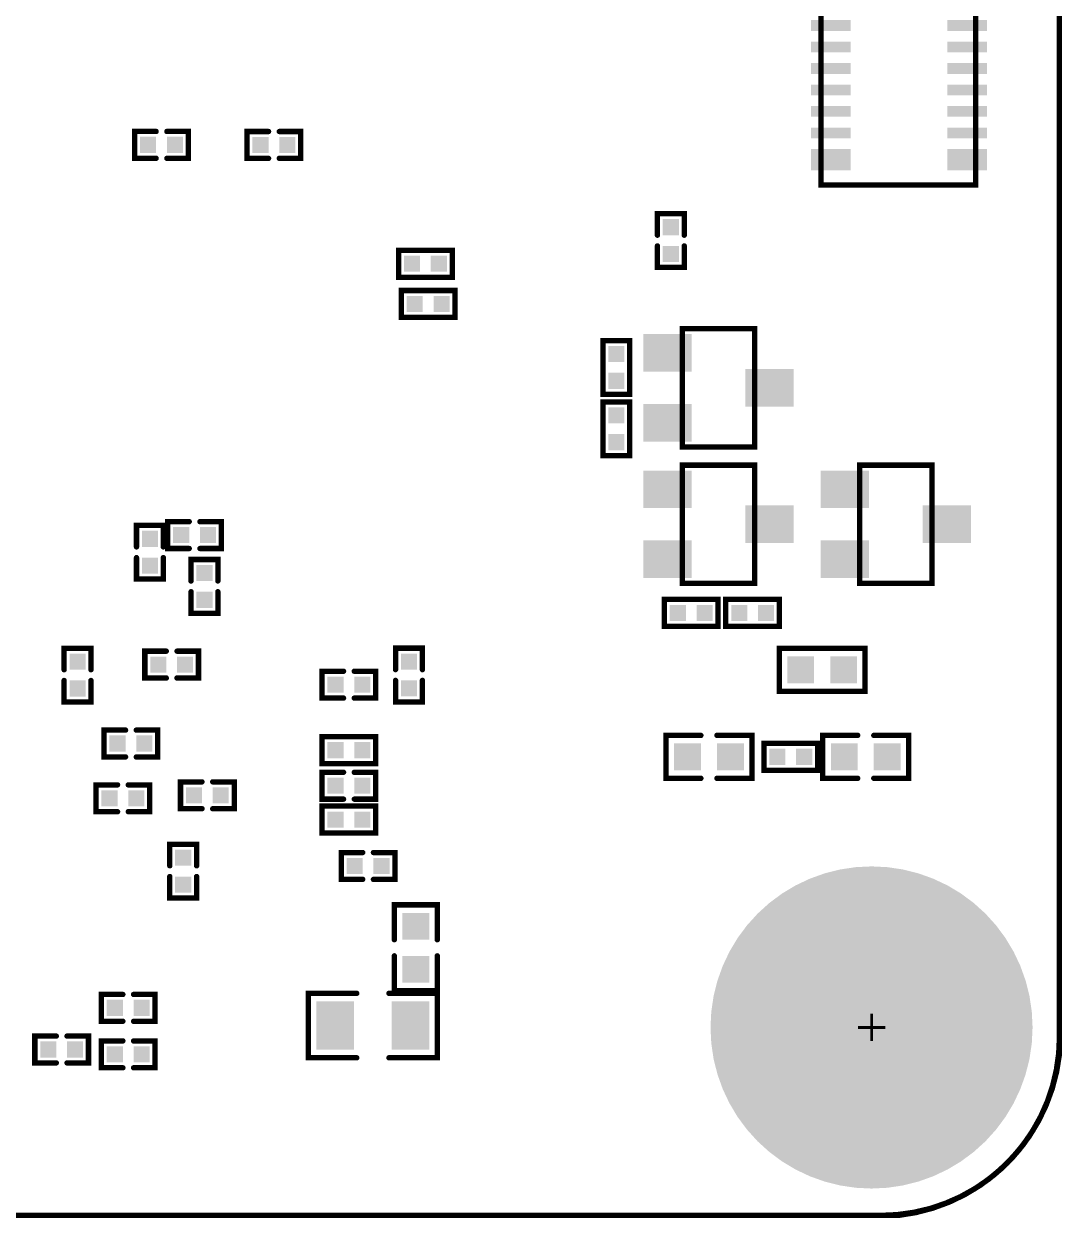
# Model space of a CAD drawing. Extents: x 109.3 to 149.6, y 97.5 to 152.6.
# Drawn here: x 130.24 to 149.58, y 97.46 to 119.7 of the extents above; entities that cross this region are included whole.
import ezdxf

# ---------------------------------------------------------------- set-up
doc = ezdxf.new("R2010")
doc.units = 0
for name, color, linetype in [('BOARD_OUTLINE_00', 254, 'CONTINUOUS'), ('DRIL_NPLTE_THRU_01', 3, 'CONTINUOUS'), ('DRIL_NPLTE_THRU_02', 171, 'CONTINUOUS'), ('DRIL_NPLTE_THRU_03', 34, 'CONTINUOUS'), ('DRIL_NPLTE_THRU_04', 1, 'CONTINUOUS'), ('DRIL_NPLTE_THRU_05', 171, 'CONTINUOUS'), ('DRIL_NPLTE_THRU_06', 136, 'CONTINUOUS'), ('DRIL_NPLTE_THRU_07', 216, 'CONTINUOUS'), ('DRIL_NPLTE_THRU_08', 2, 'CONTINUOUS'), ('DRIL_NPLTE_THRU_09', 6, 'CONTINUOUS'), ('DRIL_NPLTE_THRU_10', 106, 'CONTINUOUS'), ('DRIL_NPLTE_THRU_11', 171, 'CONTINUOUS'), ('DRIL_NPLTE_THRU_12', 176, 'CONTINUOUS'), ('DRIL_PLTE_THRU_01', 3, 'CONTINUOUS'), ('DRIL_PLTE_THRU_02', 171, 'CONTINUOUS'), ('DRIL_PLTE_THRU_03', 34, 'CONTINUOUS'), ('DRIL_PLTE_THRU_04', 1, 'CONTINUOUS'), ('DRIL_PLTE_THRU_05', 171, 'CONTINUOUS'), ('DRIL_PLTE_THRU_06', 136, 'CONTINUOUS'), ('DRIL_PLTE_THRU_07', 216, 'CONTINUOUS'), ('DRIL_PLTE_THRU_08', 2, 'CONTINUOUS'), ('DRIL_PLTE_THRU_09', 6, 'CONTINUOUS'), ('DRIL_PLTE_THRU_10', 106, 'CONTINUOUS'), ('DRIL_PLTE_THRU_11', 171, 'CONTINUOUS'), ('DRIL_PLTE_THRU_12', 176, 'CONTINUOUS'), ('DRIL_SYMBOL', 254, 'CONTINUOUS'), ('PADS_BOT', 5, 'CONTINUOUS'), ('PADS_INNER', 96, 'CONTINUOUS'), ('PADS_TOP', 96, 'CONTINUOUS'), ('PART_BOT_2DLINE_00', 254, 'CONTINUOUS'), ('PART_BOT_2DLINE_126', 57, 'CONTINUOUS')]:
    doc.layers.add(name, color=color, linetype=linetype)

# ---------------------------------------------------------------- blocks, each defined once
blk = doc.blocks.new('BOARD_1')
at = {"layer": 'BOARD_OUTLINE_00', "const_width": 0.1}
blk.add_lwpolyline([(7.043, -3.358, 0.414214), (3.696, -6.706), (3.696, -55.29, 0.414214), (6.744, -58.338), (40.389, -58.338, 0.414214), (43.716, -55.012), (43.716, -6.664, 0.414214), (40.41, -3.358)], format="xyb", close=True, dxfattribs=at)
blk = doc.blocks.new('SMOOTH_0$1')
at = {"const_width": 0.05}
blk.add_lwpolyline([(-0.025, 0, 1), (0.025, 0, 1)], format="xyb", close=True, dxfattribs=at)
blk = doc.blocks.new('PART_BODY_BOT_8')
at = {"layer": 'PART_BOT_2DLINE_126', "const_width": 0.1}
for points in [[(-0.15, 0.4), (-0.8, 0.4), (-0.8, -0.4), (-0.15, -0.4)], [(0.15, -0.4), (0.8, -0.4), (0.8, 0.4), (0.15, 0.4)]]:
    blk.add_lwpolyline(points, dxfattribs=at)
at = {"layer": 'PART_BOT_2DLINE_126'}
for p in [(-0.8, 0.4), (-0.15, 0.4), (0.15, 0.4), (0.8, 0.4), (-0.8, -0.4), (-0.15, -0.4), (0.15, -0.4), (0.8, -0.4)]:
    blk.add_blockref('SMOOTH_0$1', p, dxfattribs=at)
blk = doc.blocks.new('DRIL_HOLE_0')
blk.add_lwpolyline([(0, 0, 1), (0, 0, 1)], format="xyb", close=True)
blk = doc.blocks.new('PAD_0')
blk.add_lwpolyline([(0, 0, 1), (0, 0, 1)], format="xyb", close=True)
blk = doc.blocks.new('PAD_3')
at = {"const_width": 0.5}
blk.add_lwpolyline([(-0.25, 0), (0.25, 0)], dxfattribs=at)
blk = doc.blocks.new('STK_BOT_11')
at = {"layer": 'DRIL_PLTE_THRU_01'}
blk.add_blockref('DRIL_HOLE_0', (0, 0), dxfattribs=at)
at = {"layer": 'DRIL_PLTE_THRU_02'}
blk.add_blockref('DRIL_HOLE_0', (0, 0), dxfattribs=at)
at = {"layer": 'DRIL_PLTE_THRU_03'}
blk.add_blockref('DRIL_HOLE_0', (0, 0), dxfattribs=at)
at = {"layer": 'DRIL_PLTE_THRU_04'}
blk.add_blockref('DRIL_HOLE_0', (0, 0), dxfattribs=at)
at = {"layer": 'DRIL_PLTE_THRU_05'}
blk.add_blockref('DRIL_HOLE_0', (0, 0), dxfattribs=at)
at = {"layer": 'DRIL_PLTE_THRU_06'}
blk.add_blockref('DRIL_HOLE_0', (0, 0), dxfattribs=at)
at = {"layer": 'DRIL_PLTE_THRU_07'}
blk.add_blockref('DRIL_HOLE_0', (0, 0), dxfattribs=at)
at = {"layer": 'DRIL_PLTE_THRU_08'}
blk.add_blockref('DRIL_HOLE_0', (0, 0), dxfattribs=at)
at = {"layer": 'DRIL_PLTE_THRU_09'}
blk.add_blockref('DRIL_HOLE_0', (0, 0), dxfattribs=at)
at = {"layer": 'DRIL_PLTE_THRU_10'}
blk.add_blockref('DRIL_HOLE_0', (0, 0), dxfattribs=at)
at = {"layer": 'DRIL_PLTE_THRU_11'}
blk.add_blockref('DRIL_HOLE_0', (0, 0), dxfattribs=at)
at = {"layer": 'DRIL_PLTE_THRU_12'}
blk.add_blockref('DRIL_HOLE_0', (0, 0), dxfattribs=at)
at = {"layer": 'PADS_BOT'}
blk.add_blockref('PAD_3', (0, 0), dxfattribs=at)
at = {"layer": 'PADS_INNER'}
blk.add_blockref('PAD_0', (0, 0), dxfattribs=at)
at = {"layer": 'PADS_TOP'}
blk.add_blockref('PAD_0', (0, 0), dxfattribs=at)
blk = doc.blocks.new('SYM_BOT_16')
for name, p in [('PART_BODY_BOT_8', (0, 0)), ('STK_BOT_11', (-0.4, 0)), ('STK_BOT_11', (0.4, 0))]:
    blk.add_blockref(name, p)
blk = doc.blocks.new('PART_BOT_1')
blk.add_blockref('SYM_BOT_16', (0, 0))
blk = doc.blocks.new('PART_BODY_BOT_727')
at = {"layer": 'PART_BOT_2DLINE_126', "const_width": 0.1}
for points in [[(-0.1, 0.25), (-0.5, 0.25), (-0.5, -0.25), (-0.1, -0.25)], [(0.1, 0.25), (0.5, 0.25), (0.5, -0.25), (0.1, -0.25)]]:
    blk.add_lwpolyline(points, dxfattribs=at)
at = {"layer": 'PART_BOT_2DLINE_126'}
for p in [(-0.5, 0.25), (-0.1, 0.25), (0.1, 0.25), (0.5, 0.25), (-0.5, -0.25), (-0.1, -0.25), (0.1, -0.25), (0.5, -0.25)]:
    blk.add_blockref('SMOOTH_0$1', p, dxfattribs=at)
blk = doc.blocks.new('PAD_8')
at = {"const_width": 0.3}
blk.add_lwpolyline([(-0.15, 0), (0.15, 0)], dxfattribs=at)
blk = doc.blocks.new('STK_BOT_25')
at = {"layer": 'DRIL_NPLTE_THRU_01'}
blk.add_blockref('DRIL_HOLE_0', (0, 0), dxfattribs=at)
at = {"layer": 'DRIL_NPLTE_THRU_02'}
blk.add_blockref('DRIL_HOLE_0', (0, 0), dxfattribs=at)
at = {"layer": 'DRIL_NPLTE_THRU_03'}
blk.add_blockref('DRIL_HOLE_0', (0, 0), dxfattribs=at)
at = {"layer": 'DRIL_NPLTE_THRU_04'}
blk.add_blockref('DRIL_HOLE_0', (0, 0), dxfattribs=at)
at = {"layer": 'DRIL_NPLTE_THRU_05'}
blk.add_blockref('DRIL_HOLE_0', (0, 0), dxfattribs=at)
at = {"layer": 'DRIL_NPLTE_THRU_06'}
blk.add_blockref('DRIL_HOLE_0', (0, 0), dxfattribs=at)
at = {"layer": 'DRIL_NPLTE_THRU_07'}
blk.add_blockref('DRIL_HOLE_0', (0, 0), dxfattribs=at)
at = {"layer": 'DRIL_NPLTE_THRU_08'}
blk.add_blockref('DRIL_HOLE_0', (0, 0), dxfattribs=at)
at = {"layer": 'DRIL_NPLTE_THRU_09'}
blk.add_blockref('DRIL_HOLE_0', (0, 0), dxfattribs=at)
at = {"layer": 'DRIL_NPLTE_THRU_10'}
blk.add_blockref('DRIL_HOLE_0', (0, 0), dxfattribs=at)
at = {"layer": 'DRIL_NPLTE_THRU_11'}
blk.add_blockref('DRIL_HOLE_0', (0, 0), dxfattribs=at)
at = {"layer": 'DRIL_NPLTE_THRU_12'}
blk.add_blockref('DRIL_HOLE_0', (0, 0), dxfattribs=at)
at = {"layer": 'PADS_BOT'}
blk.add_blockref('PAD_8', (0, 0), dxfattribs=at)
at = {"layer": 'PADS_INNER'}
blk.add_blockref('PAD_0', (0, 0), dxfattribs=at)
at = {"layer": 'PADS_TOP'}
blk.add_blockref('PAD_0', (0, 0), dxfattribs=at)
blk = doc.blocks.new('SYM_BOT_29')
for name, p in [('PART_BODY_BOT_727', (0, 0)), ('STK_BOT_25', (-0.25, 0)), ('STK_BOT_25', (0.25, 0))]:
    blk.add_blockref(name, p)
blk = doc.blocks.new('PART_BOT_51')
blk.add_blockref('SYM_BOT_29', (0, 0))
blk = doc.blocks.new('PART_BOT_56')
blk.add_blockref('SYM_BOT_29', (0, 0))
blk = doc.blocks.new('PART_BOT_58')
blk.add_blockref('SYM_BOT_29', (0, 0))
blk = doc.blocks.new('PART_BOT_59')
blk.add_blockref('SYM_BOT_29', (0, 0))
blk = doc.blocks.new('PART_BOT_61')
blk.add_blockref('SYM_BOT_29', (0, 0))
blk = doc.blocks.new('PART_BOT_62')
blk.add_blockref('SYM_BOT_29', (0, 0))
blk = doc.blocks.new('PART_BOT_65')
blk.add_blockref('SYM_BOT_29', (0, 0))
blk = doc.blocks.new('PART_BOT_66')
blk.add_blockref('SYM_BOT_29', (0, 0))
blk = doc.blocks.new('PART_BOT_71')
blk.add_blockref('SYM_BOT_29', (0, 0))
blk = doc.blocks.new('PART_BOT_72')
blk.add_blockref('SYM_BOT_29', (0, 0))
blk = doc.blocks.new('PART_BOT_75')
blk.add_blockref('SYM_BOT_29', (0, 0))
blk = doc.blocks.new('PART_BOT_76')
blk.add_blockref('SYM_BOT_29', (0, 0))
blk = doc.blocks.new('PART_BOT_77')
blk.add_blockref('SYM_BOT_29', (0, 0))
blk = doc.blocks.new('PART_BOT_79')
blk.add_blockref('SYM_BOT_29', (0, 0))
blk = doc.blocks.new('PART_BOT_134')
blk.add_blockref('SYM_BOT_29', (0, 0))
blk = doc.blocks.new('PART_BOT_135')
blk.add_blockref('SYM_BOT_29', (0, 0))
blk = doc.blocks.new('PART_BOT_139')
blk.add_blockref('SYM_BOT_29', (0, 0))
blk = doc.blocks.new('PART_BOT_141')
blk.add_blockref('SYM_BOT_29', (0, 0))
blk = doc.blocks.new('PART_BOT_178')
blk.add_blockref('SYM_BOT_29', (0, 0))
blk = doc.blocks.new('SMOOTH_0$100076')
at = {"const_width": 0.05}
blk.add_lwpolyline([(-0.025, 0, 1), (0.025, 0, 1)], format="xyb", close=True, dxfattribs=at)
blk = doc.blocks.new('PART_BODY_BOT_728')
at = {"layer": 'PART_BOT_2DLINE_126', "const_width": 0.1}
for points in [[(-0.15, 0.4), (-0.8, 0.4), (-0.8, -0.4), (-0.15, -0.4)], [(0.15, -0.4), (0.8, -0.4), (0.8, 0.4), (0.15, 0.4)]]:
    blk.add_lwpolyline(points, dxfattribs=at)
at = {"layer": 'PART_BOT_2DLINE_126'}
for p in [(-0.8, 0.4), (-0.15, 0.4), (0.15, 0.4), (0.8, 0.4), (-0.8, -0.4), (-0.15, -0.4), (0.15, -0.4), (0.8, -0.4)]:
    blk.add_blockref('SMOOTH_0$100076', p, dxfattribs=at)
blk = doc.blocks.new('SYM_BOT_30')
for name, p in [('PART_BODY_BOT_728', (0, 0)), ('STK_BOT_11', (-0.4, 0)), ('STK_BOT_11', (0.4, 0))]:
    blk.add_blockref(name, p)
blk = doc.blocks.new('PART_BOT_271')
blk.add_blockref('SYM_BOT_30', (0, 0))
blk = doc.blocks.new('PART_BOT_272')
blk.add_blockref('SYM_BOT_30', (0, 0))
blk = doc.blocks.new('PART_BODY_BOT_729')
at = {"layer": 'PART_BOT_2DLINE_126', "const_width": 0.1}
for points in [[(-0.3, 0.6), (-1.2, 0.6), (-1.2, -0.6), (-0.3, -0.6)], [(0.3, -0.6), (1.2, -0.6), (1.2, 0.6), (0.3, 0.6)]]:
    blk.add_lwpolyline(points, dxfattribs=at)
at = {"layer": 'PART_BOT_2DLINE_126'}
for p in [(-1.2, 0.6), (-0.3, 0.6), (0.3, 0.6), (1.2, 0.6), (-1.2, -0.6), (-0.3, -0.6), (0.3, -0.6), (1.2, -0.6)]:
    blk.add_blockref('SMOOTH_0$1', p, dxfattribs=at)
blk = doc.blocks.new('PAD_9')
at = {"const_width": 0.7}
blk.add_lwpolyline([(-0.45, 0), (0.45, 0)], dxfattribs=at)
blk = doc.blocks.new('STK_BOT_10')
at = {"layer": 'DRIL_PLTE_THRU_01'}
blk.add_blockref('DRIL_HOLE_0', (0, 0), dxfattribs=at)
at = {"layer": 'DRIL_PLTE_THRU_02'}
blk.add_blockref('DRIL_HOLE_0', (0, 0), dxfattribs=at)
at = {"layer": 'DRIL_PLTE_THRU_03'}
blk.add_blockref('DRIL_HOLE_0', (0, 0), dxfattribs=at)
at = {"layer": 'DRIL_PLTE_THRU_04'}
blk.add_blockref('DRIL_HOLE_0', (0, 0), dxfattribs=at)
at = {"layer": 'DRIL_PLTE_THRU_05'}
blk.add_blockref('DRIL_HOLE_0', (0, 0), dxfattribs=at)
at = {"layer": 'DRIL_PLTE_THRU_06'}
blk.add_blockref('DRIL_HOLE_0', (0, 0), dxfattribs=at)
at = {"layer": 'DRIL_PLTE_THRU_07'}
blk.add_blockref('DRIL_HOLE_0', (0, 0), dxfattribs=at)
at = {"layer": 'DRIL_PLTE_THRU_08'}
blk.add_blockref('DRIL_HOLE_0', (0, 0), dxfattribs=at)
at = {"layer": 'DRIL_PLTE_THRU_09'}
blk.add_blockref('DRIL_HOLE_0', (0, 0), dxfattribs=at)
at = {"layer": 'DRIL_PLTE_THRU_10'}
blk.add_blockref('DRIL_HOLE_0', (0, 0), dxfattribs=at)
at = {"layer": 'DRIL_PLTE_THRU_11'}
blk.add_blockref('DRIL_HOLE_0', (0, 0), dxfattribs=at)
at = {"layer": 'DRIL_PLTE_THRU_12'}
blk.add_blockref('DRIL_HOLE_0', (0, 0), dxfattribs=at)
at = {"layer": 'PADS_BOT', "rotation": 90}
blk.add_blockref('PAD_9', (0, 0), dxfattribs=at)
at = {"layer": 'PADS_INNER'}
blk.add_blockref('PAD_0', (0, 0), dxfattribs=at)
at = {"layer": 'PADS_TOP'}
blk.add_blockref('PAD_0', (0, 0), dxfattribs=at)
blk = doc.blocks.new('SYM_BOT_31')
for name, p in [('STK_BOT_10', (-0.7, 0)), ('STK_BOT_10', (0.7, 0)), ('PART_BODY_BOT_729', (0, 0))]:
    blk.add_blockref(name, p)
blk = doc.blocks.new('PART_BOT_287')
blk.add_blockref('SYM_BOT_31', (0, 0))
blk = doc.blocks.new('PART_BODY_BOT_736')
at = {"layer": 'PART_BOT_2DLINE_126', "const_width": 0.1}
blk.add_lwpolyline([(-1.1, -0.675), (1.1, -0.675), (1.1, 0.675), (-1.1, 0.675)], close=True, dxfattribs=at)
at = {"layer": 'PART_BOT_2DLINE_126'}
for p in [(-1.1, 0.675), (1.1, 0.675), (-1.1, -0.675), (1.1, -0.675)]:
    blk.add_blockref('SMOOTH_0$1', p, dxfattribs=at)
blk = doc.blocks.new('STK_BOT_13')
at = {"layer": 'DRIL_PLTE_THRU_01'}
blk.add_blockref('DRIL_HOLE_0', (0, 0), dxfattribs=at)
at = {"layer": 'DRIL_PLTE_THRU_02'}
blk.add_blockref('DRIL_HOLE_0', (0, 0), dxfattribs=at)
at = {"layer": 'DRIL_PLTE_THRU_03'}
blk.add_blockref('DRIL_HOLE_0', (0, 0), dxfattribs=at)
at = {"layer": 'DRIL_PLTE_THRU_04'}
blk.add_blockref('DRIL_HOLE_0', (0, 0), dxfattribs=at)
at = {"layer": 'DRIL_PLTE_THRU_05'}
blk.add_blockref('DRIL_HOLE_0', (0, 0), dxfattribs=at)
at = {"layer": 'DRIL_PLTE_THRU_06'}
blk.add_blockref('DRIL_HOLE_0', (0, 0), dxfattribs=at)
at = {"layer": 'DRIL_PLTE_THRU_07'}
blk.add_blockref('DRIL_HOLE_0', (0, 0), dxfattribs=at)
at = {"layer": 'DRIL_PLTE_THRU_08'}
blk.add_blockref('DRIL_HOLE_0', (0, 0), dxfattribs=at)
at = {"layer": 'DRIL_PLTE_THRU_09'}
blk.add_blockref('DRIL_HOLE_0', (0, 0), dxfattribs=at)
at = {"layer": 'DRIL_PLTE_THRU_10'}
blk.add_blockref('DRIL_HOLE_0', (0, 0), dxfattribs=at)
at = {"layer": 'DRIL_PLTE_THRU_11'}
blk.add_blockref('DRIL_HOLE_0', (0, 0), dxfattribs=at)
at = {"layer": 'DRIL_PLTE_THRU_12'}
blk.add_blockref('DRIL_HOLE_0', (0, 0), dxfattribs=at)
at = {"layer": 'PADS_BOT', "rotation": 90}
blk.add_blockref('PAD_9', (0, 0), dxfattribs=at)
at = {"layer": 'PADS_INNER'}
blk.add_blockref('PAD_0', (0, 0), dxfattribs=at)
at = {"layer": 'PADS_TOP'}
blk.add_blockref('PAD_0', (0, 0), dxfattribs=at)
blk = doc.blocks.new('SYM_BOT_38')
for name, p in [('STK_BOT_13', (0, 0.95)), ('PART_BODY_BOT_736', (0, 0)), ('STK_BOT_13', (-0.65, -0.95)), ('STK_BOT_13', (0.65, -0.95))]:
    blk.add_blockref(name, p)
blk = doc.blocks.new('PART_BOT_344')
blk.add_blockref('SYM_BOT_38', (0, 0))
blk = doc.blocks.new('PART_BOT_346')
blk.add_blockref('SYM_BOT_38', (0, 0))
blk = doc.blocks.new('PART_BOT_347')
blk.add_blockref('SYM_BOT_38', (0, 0))
blk = doc.blocks.new('PART_BODY_BOT_738')
at = {"layer": 'PART_BOT_2DLINE_126', "const_width": 0.1}
blk.add_lwpolyline([(-0.5, 0.25), (0.5, 0.25), (0.5, -0.25), (-0.5, -0.25)], close=True, dxfattribs=at)
at = {"layer": 'PART_BOT_2DLINE_126'}
for p in [(-0.5, 0.25), (0.5, 0.25), (-0.5, -0.25), (0.5, -0.25)]:
    blk.add_blockref('SMOOTH_0$100076', p, dxfattribs=at)
blk = doc.blocks.new('SYM_BOT_40')
for name, p in [('PART_BODY_BOT_738', (0, 0)), ('STK_BOT_25', (-0.25, 0)), ('STK_BOT_25', (0.25, 0))]:
    blk.add_blockref(name, p)
blk = doc.blocks.new('PART_BOT_354')
blk.add_blockref('SYM_BOT_40', (0, 0))
blk = doc.blocks.new('PART_BOT_355')
blk.add_blockref('SYM_BOT_40', (0, 0))
blk = doc.blocks.new('PART_BOT_394')
blk.add_blockref('SYM_BOT_40', (0, 0))
blk = doc.blocks.new('PART_BOT_395')
blk.add_blockref('SYM_BOT_40', (0, 0))
blk = doc.blocks.new('PART_BOT_561')
blk.add_blockref('SYM_BOT_40', (0, 0))
blk = doc.blocks.new('PART_BOT_581')
blk.add_blockref('SYM_BOT_40', (0, 0))
blk = doc.blocks.new('PART_BOT_582')
blk.add_blockref('SYM_BOT_40', (0, 0))
blk = doc.blocks.new('PART_BOT_583')
blk.add_blockref('SYM_BOT_40', (0, 0))
blk = doc.blocks.new('PART_BOT_584')
blk.add_blockref('SYM_BOT_40', (0, 0))
blk = doc.blocks.new('PART_BODY_BOT_739')
at = {"layer": 'PART_BOT_2DLINE_126', "const_width": 0.1}
blk.add_lwpolyline([(-0.8, 0.4), (0.8, 0.4), (0.8, -0.4), (-0.8, -0.4)], close=True, dxfattribs=at)
at = {"layer": 'PART_BOT_2DLINE_126'}
for p in [(-0.8, 0.4), (0.8, 0.4), (-0.8, -0.4), (0.8, -0.4)]:
    blk.add_blockref('SMOOTH_0$1', p, dxfattribs=at)
blk = doc.blocks.new('SYM_BOT_41')
for name, p in [('PART_BODY_BOT_739', (0, 0)), ('STK_BOT_11', (-0.4, 0)), ('STK_BOT_11', (0.4, 0))]:
    blk.add_blockref(name, p)
blk = doc.blocks.new('PART_BOT_587')
blk.add_blockref('SYM_BOT_41', (0, 0))
blk = doc.blocks.new('SMOOTH_0$1001')
at = {"const_width": 0.05}
blk.add_lwpolyline([(-0.025, 0, 1), (0.025, 0, 1)], format="xyb", close=True, dxfattribs=at)
blk = doc.blocks.new('PART_BODY_BOT_750')
at = {"layer": 'PART_BOT_2DLINE_00', "const_width": 0.1}
blk.add_lwpolyline([(-18.43, 13.24), (-15.55, 13.24), (-15.55, -8.29), (-18.43, -8.29)], close=True, dxfattribs=at)
at = {"layer": 'PART_BOT_2DLINE_126', "const_width": 0.1}
blk.add_lwpolyline([(-19.99, 24.5, -0.35461), (-16.99, 27.5), (17.03, 27.5, -0.345792), (20.03, 24.5), (20.03, -24.48, -0.403519), (17.03, -27.48), (-16.99, -27.48, -0.350685), (-19.99, -24.48)], format="xyb", close=True, dxfattribs=at)
at = {"layer": 'PART_BOT_2DLINE_00'}
for p in [(-18.43, -8.29), (-15.55, -8.29)]:
    blk.add_blockref('SMOOTH_0$1001', p, dxfattribs=at)
at = {"layer": 'PART_BOT_2DLINE_126'}
for p in [(-19.99, -24.48), (-16.99, -27.48)]:
    blk.add_blockref('SMOOTH_0$1001', p, dxfattribs=at)
blk = doc.blocks.new('PAD_19')
at = {"const_width": 0.2}
blk.add_lwpolyline([(-0.37, 0), (0.37, 0)], dxfattribs=at)
blk = doc.blocks.new('STK_BOT_202')
at = {"layer": 'DRIL_PLTE_THRU_01'}
blk.add_blockref('DRIL_HOLE_0', (0, 0), dxfattribs=at)
at = {"layer": 'DRIL_PLTE_THRU_02'}
blk.add_blockref('DRIL_HOLE_0', (0, 0), dxfattribs=at)
at = {"layer": 'DRIL_PLTE_THRU_03'}
blk.add_blockref('DRIL_HOLE_0', (0, 0), dxfattribs=at)
at = {"layer": 'DRIL_PLTE_THRU_04'}
blk.add_blockref('DRIL_HOLE_0', (0, 0), dxfattribs=at)
at = {"layer": 'DRIL_PLTE_THRU_05'}
blk.add_blockref('DRIL_HOLE_0', (0, 0), dxfattribs=at)
at = {"layer": 'DRIL_PLTE_THRU_06'}
blk.add_blockref('DRIL_HOLE_0', (0, 0), dxfattribs=at)
at = {"layer": 'DRIL_PLTE_THRU_07'}
blk.add_blockref('DRIL_HOLE_0', (0, 0), dxfattribs=at)
at = {"layer": 'DRIL_PLTE_THRU_08'}
blk.add_blockref('DRIL_HOLE_0', (0, 0), dxfattribs=at)
at = {"layer": 'DRIL_PLTE_THRU_09'}
blk.add_blockref('DRIL_HOLE_0', (0, 0), dxfattribs=at)
at = {"layer": 'DRIL_PLTE_THRU_10'}
blk.add_blockref('DRIL_HOLE_0', (0, 0), dxfattribs=at)
at = {"layer": 'DRIL_PLTE_THRU_11'}
blk.add_blockref('DRIL_HOLE_0', (0, 0), dxfattribs=at)
at = {"layer": 'DRIL_PLTE_THRU_12'}
blk.add_blockref('DRIL_HOLE_0', (0, 0), dxfattribs=at)
at = {"layer": 'PADS_BOT'}
blk.add_blockref('PAD_19', (0, 0), dxfattribs=at)
at = {"layer": 'PADS_INNER'}
blk.add_blockref('PAD_0', (0, 0), dxfattribs=at)
at = {"layer": 'PADS_TOP'}
blk.add_blockref('PAD_0', (0, 0), dxfattribs=at)
blk = doc.blocks.new('DRIL_SYMBOL_2$6')
at = {"layer": 'DRIL_SYMBOL', "const_width": 0.0508}
for points in [[(0, -0.254), (0, 0.254)], [(-0.254, 0), (0.254, 0)]]:
    blk.add_lwpolyline(points, dxfattribs=at)
blk = doc.blocks.new('DRIL_HOLE_2$6')
at = {"const_width": 1.3}
blk.add_lwpolyline([(-0.65, 0, 1), (0.65, 0, 1)], format="xyb", close=True, dxfattribs=at)
blk.add_blockref('DRIL_SYMBOL_2$6', (0, 0))
blk = doc.blocks.new('PAD_20')
at = {"const_width": 1.5}
blk.add_lwpolyline([(0, -0.75, 1), (0, 0.75, 1)], format="xyb", close=True, dxfattribs=at)
blk = doc.blocks.new('PAD_21')
at = {"const_width": 3}
blk.add_lwpolyline([(0, -1.5, 1), (0, 1.5, 1)], format="xyb", close=True, dxfattribs=at)
blk = doc.blocks.new('STK_BOT_203')
at = {"layer": 'DRIL_PLTE_THRU_01'}
blk.add_blockref('DRIL_HOLE_2$6', (0, 0), dxfattribs=at)
at = {"layer": 'DRIL_PLTE_THRU_02'}
blk.add_blockref('DRIL_HOLE_2$6', (0, 0), dxfattribs=at)
at = {"layer": 'DRIL_PLTE_THRU_03'}
blk.add_blockref('DRIL_HOLE_2$6', (0, 0), dxfattribs=at)
at = {"layer": 'DRIL_PLTE_THRU_04'}
blk.add_blockref('DRIL_HOLE_2$6', (0, 0), dxfattribs=at)
at = {"layer": 'DRIL_PLTE_THRU_05'}
blk.add_blockref('DRIL_HOLE_2$6', (0, 0), dxfattribs=at)
at = {"layer": 'DRIL_PLTE_THRU_06'}
blk.add_blockref('DRIL_HOLE_2$6', (0, 0), dxfattribs=at)
at = {"layer": 'DRIL_PLTE_THRU_07'}
blk.add_blockref('DRIL_HOLE_2$6', (0, 0), dxfattribs=at)
at = {"layer": 'DRIL_PLTE_THRU_08'}
blk.add_blockref('DRIL_HOLE_2$6', (0, 0), dxfattribs=at)
at = {"layer": 'DRIL_PLTE_THRU_09'}
blk.add_blockref('DRIL_HOLE_2$6', (0, 0), dxfattribs=at)
at = {"layer": 'DRIL_PLTE_THRU_10'}
blk.add_blockref('DRIL_HOLE_2$6', (0, 0), dxfattribs=at)
at = {"layer": 'DRIL_PLTE_THRU_11'}
blk.add_blockref('DRIL_HOLE_2$6', (0, 0), dxfattribs=at)
at = {"layer": 'DRIL_PLTE_THRU_12'}
blk.add_blockref('DRIL_HOLE_2$6', (0, 0), dxfattribs=at)
at = {"layer": 'PADS_BOT'}
blk.add_blockref('PAD_21', (0, 0), dxfattribs=at)
at = {"layer": 'PADS_INNER'}
blk.add_blockref('PAD_20', (0, 0), dxfattribs=at)
at = {"layer": 'PADS_TOP'}
blk.add_blockref('PAD_21', (0, 0), dxfattribs=at)
blk = doc.blocks.new('PAD_22')
at = {"const_width": 0.4}
blk.add_lwpolyline([(-0.37, 0), (0.37, 0)], dxfattribs=at)
blk = doc.blocks.new('STK_BOT_204')
at = {"layer": 'DRIL_PLTE_THRU_01'}
blk.add_blockref('DRIL_HOLE_0', (0, 0), dxfattribs=at)
at = {"layer": 'DRIL_PLTE_THRU_02'}
blk.add_blockref('DRIL_HOLE_0', (0, 0), dxfattribs=at)
at = {"layer": 'DRIL_PLTE_THRU_03'}
blk.add_blockref('DRIL_HOLE_0', (0, 0), dxfattribs=at)
at = {"layer": 'DRIL_PLTE_THRU_04'}
blk.add_blockref('DRIL_HOLE_0', (0, 0), dxfattribs=at)
at = {"layer": 'DRIL_PLTE_THRU_05'}
blk.add_blockref('DRIL_HOLE_0', (0, 0), dxfattribs=at)
at = {"layer": 'DRIL_PLTE_THRU_06'}
blk.add_blockref('DRIL_HOLE_0', (0, 0), dxfattribs=at)
at = {"layer": 'DRIL_PLTE_THRU_07'}
blk.add_blockref('DRIL_HOLE_0', (0, 0), dxfattribs=at)
at = {"layer": 'DRIL_PLTE_THRU_08'}
blk.add_blockref('DRIL_HOLE_0', (0, 0), dxfattribs=at)
at = {"layer": 'DRIL_PLTE_THRU_09'}
blk.add_blockref('DRIL_HOLE_0', (0, 0), dxfattribs=at)
at = {"layer": 'DRIL_PLTE_THRU_10'}
blk.add_blockref('DRIL_HOLE_0', (0, 0), dxfattribs=at)
at = {"layer": 'DRIL_PLTE_THRU_11'}
blk.add_blockref('DRIL_HOLE_0', (0, 0), dxfattribs=at)
at = {"layer": 'DRIL_PLTE_THRU_12'}
blk.add_blockref('DRIL_HOLE_0', (0, 0), dxfattribs=at)
at = {"layer": 'PADS_BOT'}
blk.add_blockref('PAD_22', (0, 0), dxfattribs=at)
at = {"layer": 'PADS_INNER'}
blk.add_blockref('PAD_0', (0, 0), dxfattribs=at)
at = {"layer": 'PADS_TOP'}
blk.add_blockref('PAD_0', (0, 0), dxfattribs=at)
blk = doc.blocks.new('SYM_BOT_49')
for name, p in [('PART_BODY_BOT_750', (0, 0)), ('STK_BOT_202', (-18.27, -5.32)), ('STK_BOT_202', (-15.73, -5.32)), ('STK_BOT_202', (-18.27, -5.72)), ('STK_BOT_202', (-15.73, -5.72)), ('STK_BOT_202', (-18.27, -6.12)), ('STK_BOT_202', (-15.73, -6.12)), ('STK_BOT_202', (-18.27, -6.52)), ('STK_BOT_202', (-15.73, -6.52)), ('STK_BOT_202', (-18.27, -6.92)), ('STK_BOT_202', (-15.73, -6.92)), ('STK_BOT_202', (-18.27, -7.32)), ('STK_BOT_202', (-15.73, -7.32)), ('STK_BOT_204', (-18.27, -7.82)), ('STK_BOT_204', (-15.73, -7.82)), ('STK_BOT_203', (-16.49, -23.98))]:
    blk.add_blockref(name, p)
blk = doc.blocks.new('PART_BOT_602')
blk.add_blockref('SYM_BOT_49', (0, 0))

msp = doc.modelspace()

# ---------------------------------------------------------------- block references
msp.add_blockref('BOARD_1', (105.814, 155.847))
at = {"xscale": -1}
for name, p in [('PART_BOT_602', (129.539, 124.989)), ('PART_BOT_134', (132.802, 117.446)), ('PART_BOT_582', (142.671, 108.73)), ('PART_BOT_587', (145.109, 107.671)), ('PART_BOT_51', (132.991, 107.767)), ('PART_BOT_76', (132.232, 106.297)), ('PART_BOT_272', (143, 106.049)), ('PART_BOT_561', (144.524, 106.049)), ('PART_BOT_141', (132.083, 105.277)), ('PART_BOT_61', (133.656, 105.333)), ('PART_BOT_59', (132.182, 101.374)), ('PART_BOT_66', (130.942, 100.599)), ('PART_BOT_77', (132.182, 100.508))]:
    msp.add_blockref(name, p, dxfattribs=at)
for name, p, rotation in [('PART_BOT_135', (134.896, 117.445), -180), ('PART_BOT_178', (142.29, 115.664), -270), ('PART_BOT_395', (137.719, 115.232), -180), ('PART_BOT_394', (137.769, 114.484), -180), ('PART_BOT_347', (143.179, 112.921), -90), ('PART_BOT_584', (141.274, 113.302), -90), ('PART_BOT_583', (141.274, 112.159), -270), ('PART_BOT_346', (143.179, 110.381), -90), ('PART_BOT_344', (146.481, 110.381), -90), ('PART_BOT_65', (132.586, 109.859), -90), ('PART_BOT_79', (133.418, 110.179), -180), ('PART_BOT_139', (133.602, 109.224), -270), ('PART_BOT_581', (143.814, 108.73), -180), ('PART_BOT_72', (131.238, 107.571), -270), ('PART_BOT_71', (137.412, 107.573), -90), ('PART_BOT_62', (136.293, 107.393), -180), ('PART_BOT_354', (136.293, 106.174), -180), ('PART_BOT_1', (145.921, 106.049), -180), ('PART_BOT_58', (136.293, 105.511), -180), ('PART_BOT_355', (136.293, 104.881), -180), ('PART_BOT_75', (133.206, 103.92), -90), ('PART_BOT_56', (136.65, 104.017), -180), ('PART_BOT_271', (137.539, 102.493), -270), ('PART_BOT_287', (136.739, 101.044), -180)]:
    msp.add_blockref(name, p, dxfattribs=dict(at, rotation=rotation))

doc.saveas('drawing.dxf')
